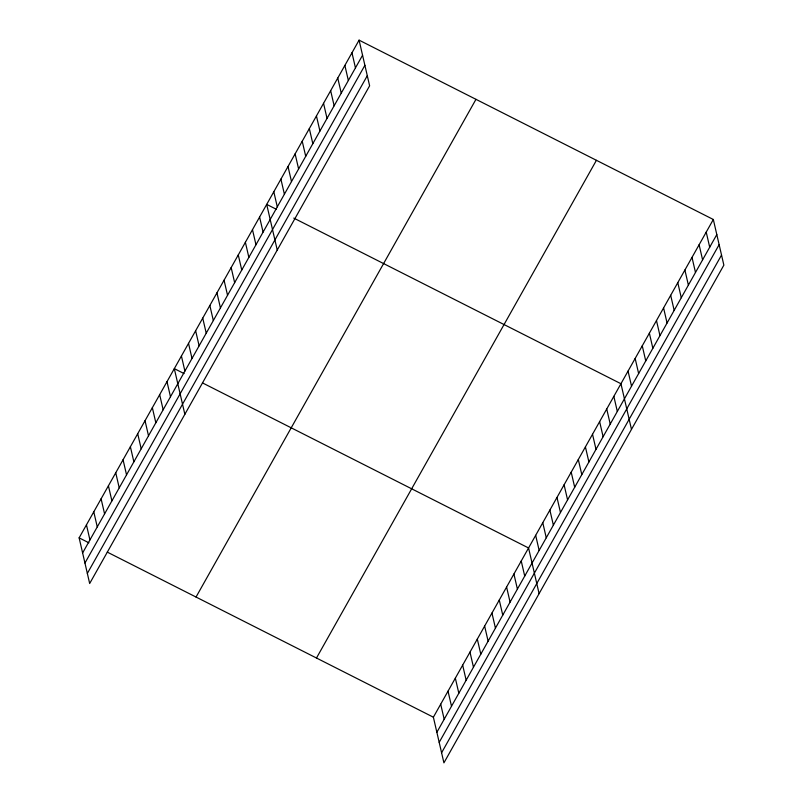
<?xml version="1.0" encoding="UTF-8"?>
<svg xmlns="http://www.w3.org/2000/svg" width="803" height="803" viewBox="0 0 803 803"><rect width="100%" height="100%" fill="white"/><g stroke="black" fill="none" stroke-linecap="round" stroke-linejoin="round"><path stroke-width="1.2" d="M359.082 40.15L369.621 85.801L89.675 583.51L79.136 537.859L359.082 40.15L713.325 219.49L723.864 265.141L443.918 762.85L433.379 717.199L713.325 219.49M82.619 552.946L362.565 55.236M84.947 563.033L364.893 65.314M87.346 573.422L367.292 75.713M196.032 597.051L475.978 99.331M316.482 658.018L596.428 160.309M436.862 732.286L716.808 234.576M439.191 742.373L719.137 244.654M441.59 752.762L721.536 255.053M276.443 209.332L266.696 204.394L277.236 250.044M293.757 218.095L620.95 383.734L631.479 429.384M184.058 373.576L174.311 368.637L184.851 414.288M202.456 382.89L528.565 547.977L539.104 593.628M79.136 537.859L88.872 542.798M107.281 552.113L433.379 717.199M706.218 232.127L709.701 247.204M699.112 244.754L702.595 259.841M692.005 257.392L695.488 272.478M684.899 270.029L688.382 285.105M677.792 282.666L681.275 297.742M670.686 295.293L674.169 310.38M663.579 307.93L667.062 323.017M656.483 320.568L659.956 335.644M649.376 333.195L652.849 348.281M642.27 345.832L645.742 360.918M635.163 358.469L638.636 373.546M628.056 371.106L631.529 386.183M613.843 396.371L617.316 411.447M606.737 409.008L610.22 424.084M599.63 421.635L603.113 436.722M592.524 434.272L596.007 449.359M585.417 446.91L588.9 461.986M578.311 459.537L581.794 474.623M571.204 472.174L574.687 487.26M564.097 484.811L567.58 499.888M556.991 497.448L560.474 512.525M549.884 510.076L553.367 525.162M542.778 522.713L546.261 537.799M535.671 535.35L539.154 550.426M521.237 560.996L524.72 576.082M513.92 574.015L517.403 589.101M506.593 587.033L510.076 602.12M499.275 600.052L502.758 615.128M491.958 613.07L495.441 628.147M484.631 626.089L488.114 641.165M351.975 52.787L355.458 67.864M344.868 65.414L348.351 80.501M477.313 639.098L480.796 654.184M337.762 78.052L341.245 93.138M469.986 652.116L473.469 667.203M330.655 90.689L334.138 105.765M462.669 665.135L466.152 680.221M323.549 103.326L327.032 118.402M455.341 678.154L458.824 693.23M316.442 115.953L319.925 131.04M448.024 691.172L451.507 706.249M309.336 128.59L312.819 143.677M440.706 704.191L444.179 719.267M302.229 141.228L305.712 156.304M295.123 153.855L298.606 168.941M288.016 166.492L291.499 181.578M280.909 179.129L284.392 194.206M273.803 191.756L277.286 206.843M259.59 217.031L263.073 232.107M252.483 229.668L255.966 244.744M245.377 242.295L248.86 257.382M238.27 254.932L241.753 270.019M231.164 267.57L234.647 282.646M224.057 280.197L227.54 295.283M216.951 292.834L220.434 307.92M209.844 305.471L213.327 320.548M202.737 318.108L206.22 333.185M195.631 330.736L199.114 345.822M188.524 343.373L192.007 358.459M181.418 356.01L184.901 371.086M166.994 381.656L170.477 396.742M159.677 394.674L163.15 409.761M152.349 407.693L155.832 422.779M145.032 420.712L148.515 435.788M137.704 433.73L141.187 448.807M130.387 446.749L133.87 461.825M123.06 459.758L126.543 474.844M115.742 472.776L119.225 487.863M108.425 485.795L111.898 500.881M101.098 498.814L104.581 513.89M93.78 511.832L97.263 526.909M86.453 524.851L89.936 539.927"/></g></svg>
